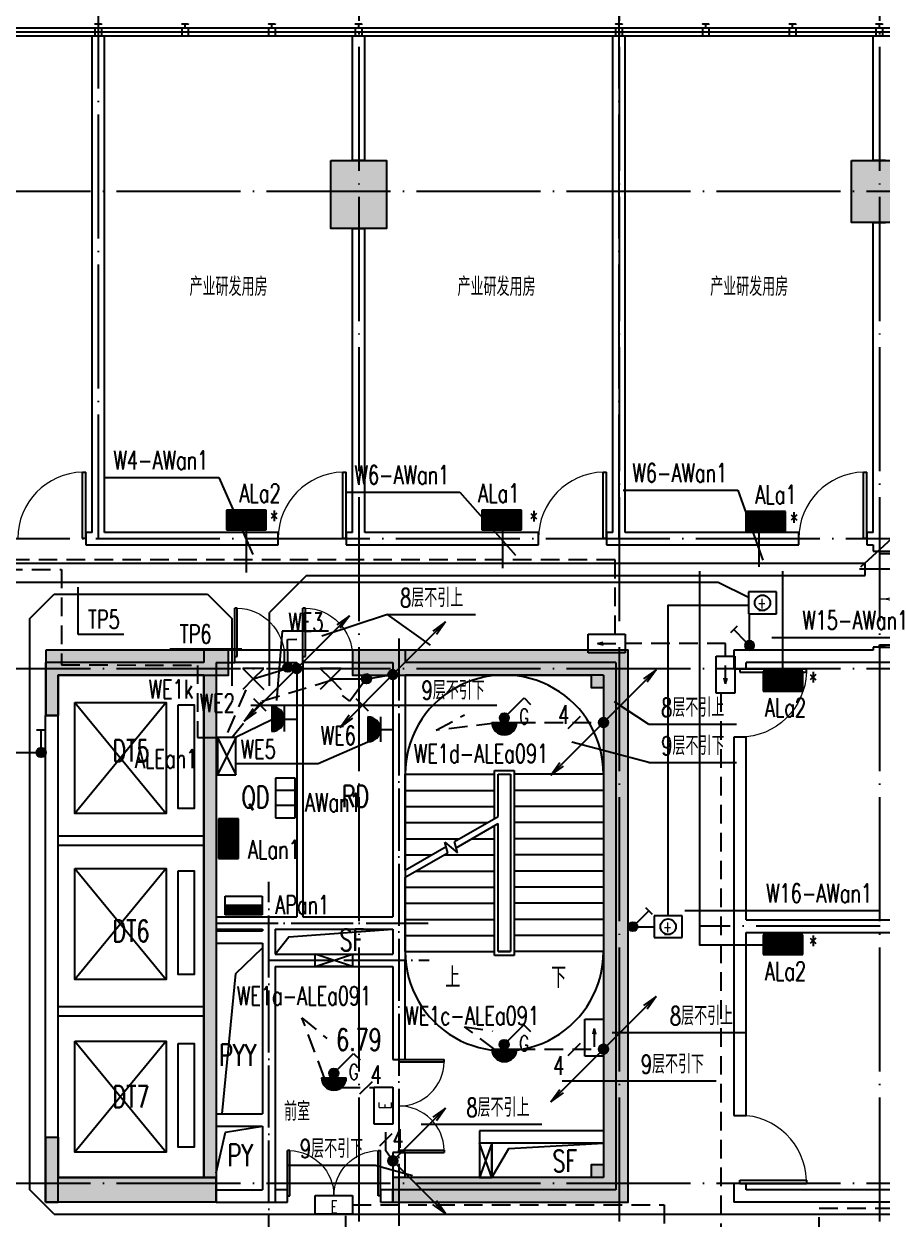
# Model space of a CAD drawing. Extents: x 1980812 to 2226895, y -554123 to 281606.
# Drawn here: x 2022965 to 2036811, y 177667 to 196940 of the extents above; entities that cross this region are included whole.
import ezdxf
from ezdxf.enums import TextEntityAlignment as Align

# ---------------------------------------------------------------- set-up
doc = ezdxf.new("R2010")
doc.units = 0
doc.header["$LTSCALE"] = 1000
doc.header["$MEASUREMENT"] = 0
doc.linetypes.add('DOTE', pattern=[2.42, 2, -0.2, 0.02, -0.2])
doc.linetypes.add('DQXX', pattern=[4.5, 3, -1.5])
for name, color, linetype in [('$TD_AUDIT_GENERATED_(158)', 8, 'Continuous'), ('$TD_AUDIT_GENERATED_(1F3)', 7, 'Continuous'), ('$TD_AUDIT_GENERATED_(1FCF)', 8, 'Continuous'), ('$TD_AUDIT_GENERATED_(210)', 8, 'Continuous'), ('$TD_AUDIT_GENERATED_(2762)', 8, 'Continuous'), ('$TD_AUDIT_GENERATED_(276D)', 8, 'Continuous'), ('$TD_AUDIT_GENERATED_(356C)', 8, 'Continuous'), ('1', 1, 'Continuous'), ('COLU', 8, 'Continuous'), ('COLU_HATCH', 8, 'Continuous'), ('CURTWALL', 8, 'Continuous'), ('DIM_SYMB', 8, 'Continuous'), ('dote', 8, 'DOTE'), ('DQ1', 1, 'Continuous'), ('DQ2', 2, 'Continuous'), ('DQ7', 7, 'Continuous'), ('DQK', 7, 'Continuous'), ('DQK1', 1, 'Continuous'), ('DQK7', 7, 'Continuous'), ('DQqj', 1, 'Continuous'), ('DQX', 2, 'DQXX'), ('PUB_TEXT', 8, 'Continuous'), ('STAIR', 8, 'Continuous'), ('WALL', 7, 'Continuous'), ('WINDOW', 8, 'Continuous')]:
    doc.layers.add(name, color=color, linetype=linetype)
doc.styles.add('_TCH_DIM', font='SIMPLEX', dxfattribs={"bigfont": 'GBCBIG'})
doc.styles.add('D8', font='txtw.shx', dxfattribs={"width": 0.7, "bigfont": 'hztxtw.shx'})
doc.styles.add('HZF', font='ROMANS2', dxfattribs={"width": 0.7, "bigfont": 'HZDF2'})

# ---------------------------------------------------------------- blocks, each defined once
blk = doc.blocks.new('$DorLib2D$00000001')
for p, q in [((0.45, 0.975), (0.5, 0.975)), ((0.45, 0), (0.45, 0.975)), ((0.5, 0), (0.5, 0.975)), ((0.5, 0), (0.45, 0))]:
    blk.add_line(p, q)
at = {"lineweight": 13}
blk.add_arc((0.475, 0), 0.975, 91.4693, 180, dxfattribs=at)
blk = doc.blocks.new('$DorLib2D$00000002')
for p, q in [((-0.5, 0), (-0.5, 0.4875)), ((-0.475, 0.4875), (-0.5, 0.4875)), ((-0.475, 0), (-0.475, 0.4875)), ((0.475, 0), (0.475, 0.4875)), ((0.475, 0.4875), (0.5, 0.4875)), ((0.5, 0), (0.5, 0.4875)), ((-0.5, 0), (-0.475, 0)), ((0.5, 0), (0.475, 0))]:
    blk.add_line(p, q)
at = {"lineweight": 13}
for centre, start, end in [((-0.4875, 0), 0, 88.53072), ((0.4875, 0), 91.46928, 180)]:
    blk.add_arc(centre, 0.4875, start, end, dxfattribs=at)
blk = doc.blocks.new('A$C40541402')
at = {"layer": 'CURTWALL'}
for p, q in [((27500, 2633), (23300, 2633)), ((27500, 2567), (23300, 2567)), ((31700, 2633), (27500, 2633)), ((31700, 2567), (27500, 2567)), ((35900, 2633), (31700, 2633)), ((35900, 2567), (31700, 2567)), ((40100, 2633), (35900, 2633)), ((40100, 2567), (35900, 2567)), ((48700, 2633), (40100, 2633)), ((48700, 2567), (40100, 2567)), ((27500, 2500), (23300, 2500)), ((31700, 2500), (27500, 2500)), ((35900, 2500), (31700, 2500)), ((40100, 2500), (35900, 2500)), ((48700, 2500), (40100, 2500))]:
    blk.add_line(p, q, dxfattribs=at)
at = {"layer": 'dote'}
blk.add_line((-6421, -5600), (41786, -5600), dxfattribs=at)
at = {"layer": 'WALL'}
for p, q in [((27400, -5500), (27400, 2500)), ((27600, -5500), (27600, 2500)), ((31600, 500), (31600, 2500)), ((31800, 500), (31800, 2500)), ((35800, -5500), (35800, 2500)), ((36000, -5500), (36000, 2500)), ((40000, 500), (40000, 2500)), ((31600, 500), (31800, 500)), ((40000, 500), (40200, 500)), ((40000, -5500), (40000, -500)), ((40000, -500), (40200, -500)), ((31600, -5500), (31600, -600)), ((31600, -600), (31800, -600)), ((31800, -5500), (31800, -600)), ((27400, -5500), (27300, -5500)), ((27300, -5500), (27300, -5700)), ((30400, -5500), (27600, -5500)), ((30400, -5700), (30400, -5500)), ((31600, -5500), (31500, -5500)), ((31500, -5500), (31500, -5700)), ((34600, -5500), (31800, -5500)), ((34600, -5700), (34600, -5500)), ((35800, -5500), (35700, -5500)), ((35700, -5500), (35700, -5700)), ((38800, -5500), (36000, -5500)), ((38800, -5700), (38800, -5500)), ((40000, -5500), (39900, -5500)), ((39900, -5500), (39900, -5700)), ((27300, -5700), (27500, -5700)), ((27500, -5700), (30400, -5700)), ((31500, -5700), (31700, -5700)), ((31700, -5700), (34600, -5700)), ((35700, -5700), (35900, -5700)), ((35900, -5700), (38800, -5700)), ((39900, -5700), (40000, -5700)), ((40000, -5700), (40000, -5800)), ((40000, -5800), (40200, -5800)), ((37750, -7400), (37750, -7700)), ((40000, -7400), (37750, -7400)), ((40200, -7350), (40000, -7350)), ((40000, -7350), (40000, -7400)), ((37750, -7700), (37950, -7700)), ((37950, -7700), (37950, -7600)), ((40100, -7600), (37950, -7600)), ((46100, -7600), (40100, -7600)), ((37950, -8800), (37750, -8800)), ((37750, -8800), (37750, -11850)), ((37950, -11750), (37950, -8800)), ((37950, -11750), (48700, -11750)), ((37750, -11850), (37750, -14900)), ((37950, -14900), (37950, -11950)), ((37950, -11950), (48500, -11950)), ((37750, -14900), (37950, -14900)), ((37950, -16000), (37750, -16000)), ((37750, -16000), (37750, -16300)), ((37950, -16100), (37950, -16000)), ((46100, -16100), (37950, -16100)), ((46100, -16300), (37750, -16300))]:
    blk.add_line(p, q, dxfattribs=at)
at = {"layer": 'WINDOW', "xscale": 1100, "yscale": 1100, "zscale": 1100}
for p in [(26750, -5600), (30950, -5600)]:
    blk.add_blockref('$DorLib2D$00000001', p, dxfattribs=at)
at = {"layer": 'WINDOW'}
for name, p, xscale, yscale, zscale, rotation in [('$DorLib2D$00000001', (35150, -5600), 1100, 1100, 1100, 3.521657476858507e-09), ('$DorLib2D$00000001', (39350, -5600), 1100, 1100, 1100, 359.9999999964784), ('$DorLib2D$00000002', (40100, -6575), -1550, -1550, -1550, 89.99999999896087), ('$DorLib2D$00000001', (37850, -8250), 1100, -1100, 1100, 90), ('$DorLib2D$00000001', (37850, -15450), -1100, -1100, -1100, 90.00000000000614)]:
    blk.add_blockref(name, p, dxfattribs=dict(at, xscale=xscale, yscale=yscale, zscale=zscale, rotation=rotation))
blk = doc.blocks.new('$TD_AUDIT_GENERATED_(9F)')
at = {"layer": 'dote'}
for p, q in [((31700, 30469), (31700, -6248)), ((35900, 30469), (35900, -5250)), ((40100, 30469), (40100, -6248)), ((27500, 17700), (27500, 30123)), ((56413, 23300), (-8454, 23300)), ((56413, 15600), (-8454, 15600)), ((54631, 11450), (37209, 11450)), ((56413, 7300), (-8454, 7300))]:
    blk.add_line(p, q, dxfattribs=at)
blk = doc.blocks.new('A$C28812CA5')
at = {"layer": '$TD_AUDIT_GENERATED_(1F3)', "style": 'D8', "width": 0.7}
for p in [(29600, -1537), (33924, -1537), (38000, -1537)]:
    blk.add_text('\\M+5B2FA\\M+5D2B5\\M+5D1D0\\M+5B7A2\\M+5D3C3\\M+5B7BF', height=300, rotation=0.0006, dxfattribs=at).set_placement(p, align=Align.MIDDLE_CENTER)
blk = doc.blocks.new('$TD_AUDIT_GENERATED_(2768)')
at = {"layer": '$TD_AUDIT_GENERATED_(276D)'}
blk.add_line((115028288, 22648046), (115028222, 22648046), dxfattribs=at)
for points in [[(115028222, 22648096), (115028225, 22648096), (115028225, 22647996), (115028222, 22647996)], [(115028288, 22648096), (115028422, 22648096), (115028422, 22647996), (115028288, 22647996)]]:
    blk.add_lwpolyline(points, close=True, dxfattribs=at)
blk = doc.blocks.new('$TD_AUDIT_GENERATED_(2868)')
at = {"layer": 'WINDOW', "rotation": 270}
for p in [(-22620546, 115030922), (-22619146, 115030922), (-22617746, 115030922), (-22616346, 115030922), (-22612146, 115030922), (-22610746, 115030922), (-22609346, 115030922), (-22607946, 115030922)]:
    blk.add_blockref('$TD_AUDIT_GENERATED_(2768)', p, dxfattribs=at)
blk = doc.blocks.new('A$C4CED5D62')
at = {"layer": '$TD_AUDIT_GENERATED_(158)'}
for p, q in [((7950, -2600), (5600, -2600)), ((7950, -2750), (5600, -2750)), ((7950, -5350), (5600, -5350)), ((7950, -5500), (5600, -5500))]:
    blk.add_line(p, q, dxfattribs=at)
at = {"layer": '$TD_AUDIT_GENERATED_(210)'}
for p, q in [((9750, -4700), (10350, -4500)), ((10350, -4700), (9750, -4500))]:
    blk.add_line(p, q, dxfattribs=at)
for points in [[(9100, -4500), (9321, -4223), (11000, -4100)], [(8250, -7075), (8470, -4814), (8900, -4400)], [(8150, -8025), (8301, -7371), (8900, -7275)], [(12600, -8100), (12874, -7634), (14400, -7550)]]:
    blk.add_lwpolyline(points, dxfattribs=at)
blk.add_lwpolyline([(9750, -4500), (10350, -4500), (10350, -4700), (9750, -4700)], close=True, dxfattribs=at)
at = {"layer": 'DIM_SYMB'}
for p, q in [((12600, -8100), (12400, -7550)), ((12600, -7550), (12400, -8100))]:
    blk.add_line(p, q, dxfattribs=at)
for points in [[(13650, -4590, 0, 0, 0), (13650, -1000, 0, 0, 0), (11950, -1000, 0, 0, 0), (11950, -2340, 80, 0, 0), (11950, -2640, 0, 0, 0)], [(11950, -4590, 0, 0, 0), (11950, -3200, 80, 0, 0), (11950, -2900, 0, 0, 0)]]:
    blk.add_lwpolyline(points, format="xyseb", dxfattribs=at)
blk.add_lwpolyline([(12600, -8100), (12600, -7550), (12400, -7550), (12400, -8100)], close=True, dxfattribs=at)
at = {"layer": 'dote', "ltscale": 0.5}
for p, q in [((11100, 588), (11100, -9019)), ((9000, -9715), (9000, -3337)), ((8150, -4000), (11589, -4000)), ((9000, -4600), (11589, -4600))]:
    blk.add_line(p, q, dxfattribs=at)
at = {"layer": 'STAIR'}
for p, q in [((12640, -2314), (12640, -1540)), ((12640, -1540), (12960, -1540)), ((12960, -1540), (12960, -4520)), ((11200, -3145), (11200, -1600)), ((11200, -1600), (12640, -1600)), ((12700, -2279), (12700, -1600)), ((12700, -2279), (12700, -1600)), ((12700, -1600), (12900, -1600)), ((12900, -1600), (12900, -4460)), ((12900, -1600), (12900, -4460)), ((14400, -1600), (12960, -1600)), ((14400, -1600), (14400, -4460)), ((11200, -1860), (12640, -1860)), ((14400, -1860), (12960, -1860)), ((11200, -2120), (12640, -2120)), ((14400, -2120), (12960, -2120)), ((11997, -2685), (12700, -2279)), ((11200, -2380), (12525, -2380)), ((12024, -2785), (12700, -2395)), ((12640, -4520), (12640, -2429)), ((12700, -4460), (12700, -2395)), ((12700, -4460), (12700, -2395)), ((14400, -2380), (12960, -2380)), ((11200, -2640), (12075, -2640)), ((11886, -2865), (11839, -2693)), ((11839, -2693), (12045, -2865)), ((12045, -2865), (11997, -2685)), ((12275, -2640), (12640, -2640)), ((14400, -2640), (12960, -2640)), ((11200, -3145), (11859, -2765)), ((11200, -3261), (11886, -2865)), ((11200, -2900), (11625, -2900)), ((11825, -2900), (12640, -2900)), ((14400, -2900), (12960, -2900)), ((11200, -4460), (11200, -3261)), ((11375, -3160), (12640, -3160)), ((14400, -3160), (12960, -3160)), ((11200, -3420), (12640, -3420)), ((14400, -3420), (12960, -3420)), ((11200, -3680), (12640, -3680)), ((14400, -3680), (12960, -3680)), ((11200, -3940), (12640, -3940)), ((14400, -3940), (12960, -3940)), ((11200, -4200), (12640, -4200)), ((14400, -4200), (12960, -4200)), ((11200, -4460), (12640, -4460)), ((12960, -4520), (12640, -4520)), ((12900, -4460), (12700, -4460)), ((12700, -4460), (12900, -4460)), ((14400, -4460), (12960, -4460))]:
    blk.add_line(p, q, dxfattribs=at)
for centre, start, end in [((12800, -1600), 359.9999, 180), ((12800, -4460), 180, 0.0001)]:
    blk.add_arc(centre, 1600, start, end, dxfattribs=at)
at = {"layer": 'WALL'}
for p, q in [((8450, 400), (7950, 400)), ((7950, 400), (7950, 200)), ((8450, 200), (8450, 400)), ((9500, 400), (9250, 400)), ((9250, 400), (9250, 200)), ((9550, 400), (9500, 400)), ((9550, 200), (9550, 400)), ((11200, 400), (10350, 400)), ((10350, 400), (10350, 200)), ((11200, 400), (11200, 200)), ((5400, 200), (5400, -650)), ((7950, 200), (5400, 200)), ((8150, 200), (8450, 200)), ((8150, 200), (8150, 100)), ((9250, 200), (9450, 200)), ((9450, 200), (9450, -3900)), ((9550, 200), (9550, -3900)), ((10350, 200), (11000, 200)), ((11000, 200), (11000, 100)), ((14600, 200), (11200, 200)), ((14600, 200), (14600, -7450)), ((8150, 100), (8150, -3900)), ((11000, 100), (11000, -3900)), ((5600, 0), (5600, -650)), ((7950, 0), (5600, 0)), ((7950, 0), (7950, -4000)), ((14400, 0), (11200, 0)), ((11200, 0), (11200, -4000)), ((14400, 0), (14400, -7350)), ((5600, -650), (5400, -650)), ((7950, -4000), (7950, -4225)), ((8150, -3900), (9000, -3900)), ((9000, -3900), (9450, -3900)), ((9550, -3900), (11000, -3900)), ((11200, -4000), (11200, -4600)), ((7950, -4225), (7950, -7175)), ((8150, -4100), (8900, -4100)), ((8150, -4100), (8150, -4125)), ((8150, -4125), (8900, -4125)), ((8900, -4100), (8900, -4125)), ((9100, -4100), (9100, -4225)), ((9100, -4100), (9500, -4100)), ((9100, -4225), (9100, -4500)), ((9500, -4100), (11000, -4100)), ((11000, -4100), (11000, -4500)), ((8150, -4325), (8900, -4325)), ((8150, -4325), (8150, -7075)), ((8900, -4325), (8900, -4600)), ((8900, -4600), (8900, -7075)), ((9100, -4500), (11000, -4500)), ((11200, -6200), (11200, -4600)), ((9100, -4700), (11000, -4700)), ((9100, -4700), (9100, -7175)), ((11000, -4700), (11000, -6200)), ((11000, -6200), (11200, -6200)), ((8150, -7075), (8900, -7075)), ((7950, -7175), (7950, -8100)), ((8150, -7275), (8900, -7275)), ((8150, -7275), (8150, -8100)), ((8900, -7275), (8900, -8300)), ((9100, -7175), (9100, -8500)), ((5400, -8500), (5400, -7450)), ((5400, -7450), (5600, -7450)), ((5600, -8500), (5600, -7450)), ((14400, -7350), (12400, -7350)), ((12400, -7350), (12400, -8100)), ((14600, -7450), (14600, -8300)), ((11200, -7700), (11000, -7700)), ((11000, -7700), (11000, -8300)), ((11200, -8100), (11200, -7700)), ((14400, -7550), (12600, -7550)), ((12600, -7550), (12600, -8100)), ((14400, -7550), (14400, -8100)), ((8150, -8100), (5600, -8100)), ((8150, -8100), (7950, -8100)), ((8150, -8500), (8150, -8100)), ((12400, -8100), (11200, -8100)), ((14400, -8100), (12600, -8100)), ((8150, -8300), (8900, -8300)), ((8150, -8300), (8150, -8500)), ((12500, -8300), (11000, -8300)), ((14600, -8300), (12500, -8300)), ((5400, -8500), (5600, -8500)), ((8150, -8500), (5600, -8500)), ((8150, -8500), (9100, -8500))]:
    blk.add_line(p, q, dxfattribs=at)
at = {"layer": 'WINDOW'}
for p, q in [((9250, 400), (8450, 400)), ((10350, 400), (9550, 400)), ((9250, 200), (8450, 200)), ((10350, 200), (9550, 200))]:
    blk.add_line(p, q, dxfattribs=at)
at = {"layer": 'WINDOW', "color": 1}
for p, q in [((7344, -444), (5869, -2233)), ((5869, -444), (7344, -2233)), ((7344, -3119), (5869, -4907)), ((5869, -3119), (7344, -4907)), ((7344, -5905), (5869, -7693)), ((5869, -5905), (7344, -7693))]:
    blk.add_line(p, q, dxfattribs=at)
for points in [[(5869, -444), (7344, -444), (7344, -2233), (5869, -2233)], [(7540, -481), (7798, -481), (7798, -2153), (7540, -2153)], [(5869, -3119), (7344, -3119), (7344, -4907), (5869, -4907)], [(7540, -3156), (7798, -3156), (7798, -4828), (7540, -4828)], [(5869, -5905), (7344, -5905), (7344, -7693), (5869, -7693)], [(7540, -5942), (7798, -5942), (7798, -7614), (7540, -7614)]]:
    blk.add_lwpolyline(points, close=True, dxfattribs=at)
at = {"layer": 'WINDOW'}
for name, p, xscale, yscale, zscale, rotation in [('$DorLib2D$00000001', (8850, 300), 800, -800, 800, 179.9999996759329), ('$DorLib2D$00000001', (9950, 300), 800, -800, 800, 179.9999996759308), ('$DorLib2D$00000002', (11100, -6950), 1500, 1500, 1500, 270.0000000371895)]:
    blk.add_blockref(name, p, dxfattribs=dict(at, xscale=xscale, yscale=yscale, zscale=zscale, rotation=rotation))
at = {"layer": '$TD_AUDIT_GENERATED_(1F3)', "width": 0.7}
for s, height, style, p in [('DT5', 350, 'HZF', (6777, -1220)), ('QD', 350, 'HZF', (8785, -1968)), ('RD', 350, 'HZF', (10397, -1954)), ('DT6', 350, 'HZF', (6777, -4128)), ('SF', 350, 'HZF', (10341, -4271)), ('6.79', 350, 'HZF', (10454, -5879)), ('DT7', 350, 'HZF', (6777, -6799)), ('\\M+5C7B0\\M+5CAD2', 300, 'D8', (9456, -7036))]:
    blk.add_text(s, height=height, dxfattribs=dict(at, style=style)).set_placement(p, align=Align.MIDDLE_CENTER)
at = {"layer": '$TD_AUDIT_GENERATED_(356C)', "style": 'HZF', "width": 0.7}
for s, p in [('PYY', (8501, -6127)), ('PY', (8542, -7742)), ('SF', (13776, -7835))]:
    blk.add_text(s, height=350, dxfattribs=at).set_placement(p, align=Align.MIDDLE_CENTER)
at = {"layer": 'PUB_TEXT', "style": '_TCH_DIM'}
for s, p in [('\\M+5C9CF', (11846, -5045)), ('\\M+5CFC2', (13555, -5045))]:
    blk.add_text(s, height=337.6, dxfattribs=at).set_placement(p)
blk = doc.blocks.new('$TD_AUDIT_GENERATED_(3B36)')
at = {"layer": 'COLU_HATCH'}
h = blk.add_hatch(color=256, dxfattribs=at)
h.dxf.hatch_style = 1
h.paths.add_polyline_path([(53902, -1140648), (53902, -1139748), (54902, -1139748), (54902, -1140648)])
h = blk.add_hatch(color=256, dxfattribs=at)
h.dxf.hatch_style = 1
h.paths.add_polyline_path([(61802, -1148698), (62202, -1148698), (62202, -1144848), (62402, -1144848), (62402, -1144648), (70102, -1144648), (70102, -1144848), (70302, -1144848), (70302, -1148048), (70702, -1148048), (70702, -1144248), (61802, -1144248)])
h = blk.add_hatch(color=256, dxfattribs=at)
h.dxf.hatch_style = 1
h.paths.add_polyline_path([(53902, -1149048), (53902, -1148148), (55002, -1148148), (55002, -1149048)])
h = blk.add_hatch(color=256, dxfattribs=at)
h.dxf.hatch_style = 1
h.paths.add_polyline_path([(61802, -1153648), (62852, -1153648), (62852, -1153448), (62202, -1153448), (62202, -1150698), (61802, -1150698)])
h = blk.add_hatch(color=256, dxfattribs=at)
h.dxf.hatch_style = 1
h.paths.add_polyline_path([(62202, -1150898), (70302, -1150898), (70302, -1151098), (62202, -1151098)])
h = blk.add_hatch(color=256, dxfattribs=at)
h.dxf.hatch_style = 1
h.paths.add_polyline_path([(70702, -1153648), (69652, -1153648), (69652, -1153448), (70302, -1153448), (70302, -1150898), (70702, -1150898)])
at = {"layer": 'COLU'}
for points in [[(53902, -1140648), (53902, -1139748), (54902, -1139748), (54902, -1140648)], [(61802, -1148698), (62202, -1148698), (62202, -1144848), (62402, -1144848), (62402, -1144648), (70102, -1144648), (70102, -1144848), (70302, -1144848), (70302, -1148048), (70702, -1148048), (70702, -1144248), (61802, -1144248)], [(53902, -1149048), (53902, -1148148), (55002, -1148148), (55002, -1149048)], [(61802, -1153648), (62852, -1153648), (62852, -1153448), (62202, -1153448), (62202, -1150698), (61802, -1150698)], [(62202, -1150898), (70302, -1150898), (70302, -1151098), (62202, -1151098)], [(70702, -1153648), (69652, -1153648), (69652, -1153448), (70302, -1153448), (70302, -1150898), (70702, -1150898)]]:
    blk.add_lwpolyline(points, close=True, dxfattribs=at)
blk = doc.blocks.new('dd')
at = {"layer": 'DQK1', "color": 1}
for p, q in [((-200, 100), (200, 100)), ((-200, 92), (200, 92)), ((-196, 62), (196, 62)), ((-188, 32), (188, 32)), ((-174, 2), (174, 2)), ((-154, -28), (154, -28)), ((-122, -58), (122, -58)), ((-68, -88), (68, -88))]:
    blk.add_line(p, q, dxfattribs=at)
blk.add_arc((0, 100), 200, 180, 0, dxfattribs=at)
blk = doc.blocks.new('*X249')
at = {"color": 0}
for p, q in [((5320, 4140), (5510, 4140)), ((5335, 4170), (5495, 4170)), ((5371, 4200), (5459, 4200)), ((5315, 4110), (5515, 4110)), ((5320, 4080), (5510, 4080)), ((5335, 4050), (5495, 4050)), ((5372, 4020), (5459, 4020))]:
    blk.add_line(p, q, dxfattribs=at)
blk = doc.blocks.new('kg')
at = {"layer": 'DQK1'}
for p, q in [((53, 53), (318, 318)), ((318, 318), (424, 212))]:
    blk.add_line(p, q, dxfattribs=at)
blk.add_circle((0, 0), 75, dxfattribs=at)
at = {"layer": 'DQK1', "xscale": 0.75, "yscale": 0.75, "zscale": 0.75}
blk.add_blockref('*X249', (-4061, -3083), dxfattribs=at)
at = {"layer": 'DQK7', "style": 'D8', "width": 0.7}
blk.add_text('G', height=250, dxfattribs=at).set_placement((241, -107))
blk = doc.blocks.new('*X251')
at = {"color": 0}
for p, q in [((126, 2940), (274, 2940)), ((128, 2970), (272, 2970)), ((137, 2910), (263, 2910)), ((144, 3000), (256, 3000)), ((173, 2880), (227, 2880))]:
    blk.add_line(p, q, dxfattribs=at)
blk = doc.blocks.new('j')
at = {"layer": '1', "color": 7}
blk.add_line((850, 850), (850, 850), dxfattribs=at)
blk.add_line((850, 850), (850, 850), dxfattribs=at)
blk.add_line((850, 850), (850, 850), dxfattribs=at)
blk.add_line((850, 850), (850, 850), dxfattribs=at)
blk.add_line((850, 850), (850, 850), dxfattribs=at)
blk.add_line((850, 850), (850, 850), dxfattribs=at)
blk.add_line((850, 850), (850, 850), dxfattribs=at)
blk.add_line((850, 850), (850, 850), dxfattribs=at)
blk.add_line((850, 850), (850, 850), dxfattribs=at)
blk.add_line((850, 850), (850, 850), dxfattribs=at)
blk.add_line((850, 850), (850, 850), dxfattribs=at)
blk.add_line((850, 850), (850, 850), dxfattribs=at)
blk.add_line((850, 850), (850, 850), dxfattribs=at)
blk.add_line((850, 850), (850, 850), dxfattribs=at)
blk.add_line((850, 850), (850, 850), dxfattribs=at)
blk.add_line((850, 850), (850, 850), dxfattribs=at)
blk.add_line((850, 850), (850, 850), dxfattribs=at)
blk.add_line((850, 850), (850, 850), dxfattribs=at)
at = {"layer": 'DQK1'}
blk.add_circle((0, 0), 75, dxfattribs=at)
at = {"layer": 'DQK7'}
for p, q in [((0, 0), (850, 850)), ((850, 850), (647, 703)), ((850, 850), (703, 647))]:
    blk.add_line(p, q, dxfattribs=at)
at = {"layer": 'DQK1'}
blk.add_blockref('*X251', (-200, -2950), dxfattribs=at)
blk = doc.blocks.new('P')
at = {"layer": 'DQK7'}
blk.add_line((-100, -100), (100, 100), dxfattribs=at)
blk = doc.blocks.new('4')
at = {"layer": 'DQK7', "linetype": 'ByBlock', "style": 'D8', "width": 0.7}
blk.add_text('4', height=300, dxfattribs=at).set_placement((-100, -193))
blk = doc.blocks.new('dyz')
at = {"layer": 'DQK1'}
for p, q in [((-300, 0), (300, 0)), ((-300, -300), (-300, 0)), ((300, 0), (300, -300)), ((300, -300), (-300, -300))]:
    blk.add_line(p, q, dxfattribs=at)
at = {"layer": 'DQK7'}
for q in [(-58, -127), (-58, -127), (150, -150), (-58, -173), (-58, -173)]:
    blk.add_line((-150, -150), q, dxfattribs=at)
blk = doc.blocks.new('dyk')
at = {"layer": 'DQK1'}
for p, q in [((-300, 150), (300, 150)), ((-300, -150), (-300, 150)), ((300, 150), (300, -150)), ((300, -150), (-300, -150))]:
    blk.add_line(p, q, dxfattribs=at)
at = {"layer": 'DQK7', "style": 'D8', "width": 0.7}
blk.add_text('E', height=200, dxfattribs=at).set_placement((5, -31), align=Align.MIDDLE_CENTER)
blk = doc.blocks.new('DQZ')
at = {"layer": 'DQK1'}
for q in [(-170, 170), (-170, -170), (170, 170), (170, -170)]:
    blk.add_line((0, 0), q, dxfattribs=at)
at = {"layer": 'DQK1', "ltscale": 0.08}
blk.add_line((-170, -170), (170, -170), dxfattribs=at)
blk = doc.blocks.new('*X257')
at = {"color": 0}
for p, q in [((5320, 4140), (5510, 4140)), ((5335, 4170), (5495, 4170)), ((5371, 4200), (5459, 4200)), ((5315, 4110), (5515, 4110)), ((5320, 4080), (5510, 4080)), ((5335, 4050), (5495, 4050)), ((5372, 4020), (5459, 4020))]:
    blk.add_line(p, q, dxfattribs=at)
blk = doc.blocks.new('k1')
at = {"layer": 'DQK1'}
for p, q in [((53, 53), (318, 318)), ((318, 318), (424, 212))]:
    blk.add_line(p, q, dxfattribs=at)
blk.add_circle((0, 0), 75, dxfattribs=at)
at = {"layer": 'DQK1', "xscale": 0.75, "yscale": 0.75, "zscale": 0.75}
blk.add_blockref('*X257', (-4061, -3083), dxfattribs=at)
blk = doc.blocks.new('*X245')
at = {"color": 0}
for p, q in [((8700, 8370), (9500, 8370)), ((8700, 8340), (9500, 8340)), ((8700, 8310), (9500, 8310)), ((8700, 8280), (9500, 8280)), ((8700, 8250), (9500, 8250)), ((8700, 8220), (9500, 8220)), ((8700, 8190), (9500, 8190)), ((8700, 8160), (9500, 8160)), ((8700, 8130), (9500, 8130)), ((8700, 8100), (9500, 8100)), ((8700, 8070), (9500, 8070)), ((8700, 8040), (9500, 8040)), ((8700, 8010), (9500, 8010))]:
    blk.add_line(p, q, dxfattribs=at)
blk = doc.blocks.new('XM')
at = {"layer": '1'}
for p, q in [((320, 168), (-320, 168)), ((-320, 168), (-320, -152)), ((320, -152), (320, 168)), ((-320, -152), (320, -152))]:
    blk.add_line(p, q, dxfattribs=at)
at = {"layer": '1', "xscale": 0.8, "yscale": 0.8, "zscale": 0.8}
blk.add_blockref('*X245', (-7280, -6552), dxfattribs=at)
blk = doc.blocks.new('xl')
at = {"layer": 'DQK1'}
h = blk.add_hatch(dxfattribs=at)
h.set_pattern_fill('LINE', color=1, scale=8, style=0)
h.set_pattern_definition([(0, (-712.643, -443.37), (0, 25.4), [])])
h.paths.add_polyline_path([(300, -150), (300, 0), (-300, 0), (-300, -150)])
at = {"layer": 'DQK1', "color": 1}
for p, q in [((-300, 150), (300, 150)), ((-300, -150), (-300, 150)), ((300, 0), (-300, 0)), ((300, 150), (300, -150)), ((300, -150), (-300, -150))]:
    blk.add_line(p, q, dxfattribs=at)
blk = doc.blocks.new('xmj')
at = {"layer": 'DQK1', "color": 1}
for p, q in [((-300, 150), (300, -150)), ((-300, -150), (300, 150)), ((300, 150), (-300, 150)), ((-300, 150), (-300, -150)), ((300, -150), (300, 150)), ((-300, -150), (300, -150))]:
    blk.add_line(p, q, dxfattribs=at)
blk = doc.blocks.new('XDB')
at = {"layer": 'DQK1'}
for p, q in [((-320, 160), (-320, -160)), ((320, 160), (-320, 160)), ((-120, 160), (-120, -160)), ((120, -160), (120, 160)), ((320, -160), (320, 160)), ((-320, -160), (320, -160))]:
    blk.add_line(p, q, dxfattribs=at)
blk = doc.blocks.new('FP')
at = {"layer": 'DQK1'}
for p, q in [((-225, 175), (-225, -175)), ((225, 175), (-225, 175)), ((225, -175), (225, 175)), ((-225, -175), (225, -175))]:
    blk.add_line(p, q, dxfattribs=at)
blk.add_circle((0, 0), 125, dxfattribs=at)
at = {"layer": 'DQK7', "style": 'D8', "width": 0.7}
for s, p in [('+', (-83, -89)), ('-', (-80, -202))]:
    blk.add_text(s, height=180, dxfattribs=at).set_placement(p)
blk = doc.blocks.new('*X263')
at = {"color": 0, "linetype": 'Continuous'}
for p, q in [((28109, 10830), (28307, 10830)), ((28109, 10800), (28307, 10800)), ((28118, 10860), (28297, 10860)), ((28141, 10890), (28274, 10890)), ((28119, 10770), (28297, 10770)), ((28142, 10740), (28273, 10740))]:
    blk.add_line(p, q, dxfattribs=at)
blk = doc.blocks.new('KTA')
at = {"layer": 'DQK1'}
for p, q in [((53, 53), (256, 256)), ((203, 309), (309, 203))]:
    blk.add_line(p, q, dxfattribs=at)
blk.add_circle((0, 0), 75, dxfattribs=at)
at = {"layer": 'DQK1', "xscale": 0.75, "yscale": 0.75, "zscale": 0.75, "rotation": 180}
blk.add_blockref('*X263', (21156, 8112), dxfattribs=at)
blk = doc.blocks.new('z1d')
at = {"layer": 'DQK1'}
for p, q in [((0, -200), (0, 0)), ((-200, -200), (200, -200)), ((-196, -360), (196, -360)), ((-187, -330), (187, -330)), ((-173, -300), (173, -300)), ((-152, -270), (152, -270)), ((-120, -240), (120, -240)), ((-62, -210), (62, -210)), ((-200, -390), (200, -390)), ((-200, -400), (200, -400))]:
    blk.add_line(p, q, dxfattribs=at)
blk.add_arc((0, -400), 200, 0, 180, dxfattribs=at)

msp = doc.modelspace()

# ---------------------------------------------------------------- linework, layer by layer
at = {"layer": 'dote'}
msp.add_line((2032566.5, 188640.5), (2032566.5, 203271.4), dxfattribs=at)
at = {"layer": 'DQ2'}
for p, q in [((2026553.5, 188781.7), (2026553.5, 188092.9)), ((2030688.6, 188780), (2030688.6, 188162.7)), ((2034820.2, 188758.3), (2034820.2, 188186.9)), ((2035210, 186503.1), (2035210, 188116.8)), ((2034674, 186992.2), (2034674, 187430.1)), ((2026666.5, 186377.1), (2027156.7, 186529)), ((2027297.2, 186556.8), (2027366.5, 186546.8)), ((2027915.8, 186377.1), (2028416.2, 186380.5)), ((2028565.4, 186392.2), (2028916.5, 186446.8)), ((2026366.5, 185431), (2026976.5, 185731.5)), ((2021324.3, 185193), (2023167.9, 185193)), ((2032866.2, 182382.9), (2033134.4, 182382.9))]:
    msp.add_line(p, q, dxfattribs=at)
for points in [[(2037024.9, 189033.5), (2037024.9, 188698), (2036464, 188178.5)], [(2034890, 182085.1), (2033867.8, 182085.1), (2033867.8, 188117.7)], [(2034656, 187689.4), (2034164.6, 187933.7), (2020992.1, 187933.7), (2020992.1, 185368)], [(2033357.9, 182557.9), (2033357.9, 187567.7), (2034656, 187567.7)], [(2026366.5, 185014.1), (2027711.7, 185014.1), (2028516.5, 185364.5)]]:
    msp.add_lwpolyline(points, dxfattribs=at)
at = {"layer": 'DQ7'}
for p, q in [((2024260.6, 189625.5), (2026111.3, 189625.5)), ((2026111.3, 189625.5), (2026657, 188385.1)), ((2028148.8, 189389.4), (2029999.5, 189389.4)), ((2029999.5, 189389.4), (2030894.5, 188375.6)), ((2032632.6, 189421), (2034483.3, 189421)), ((2034483.3, 189421), (2034887.7, 188291.8)), ((2038372.2, 188146.8), (2036446, 188146.8)), ((2023840.7, 187093), (2023840.7, 187859.3)), ((2028831.4, 187417.8), (2027770.6, 187066.9)), ((2028831.4, 187417.8), (2030249.2, 187417.8)), ((2029527, 186922.3), (2028831.4, 187417.8)), ((2027134.4, 187145.4), (2027039.4, 186030)), ((2027880.9, 187145.4), (2027134.4, 187145.4)), ((2024575.9, 187093), (2023840.7, 187093)), ((2035033.4, 187044.2), (2037309.6, 187044.2)), ((2026483.2, 186855.7), (2025321.2, 186855.7)), ((2033044.2, 185649.3), (2032492.8, 186006.7)), ((2026628.9, 185956), (2030596.8, 185956)), ((2033044.2, 185649.3), (2034462, 185649.3)), ((2033046.1, 185032.8), (2031806.6, 185355.7)), ((2033046.1, 185032.8), (2034463.9, 185032.8)), ((2033629.4, 182641.1), (2036766.5, 182641.1)), ((2032456.1, 180676.9), (2034603.3, 180676.9)), ((2031647, 179898.1), (2034134.3, 179898.1)), ((2029373, 179199.3), (2031319.2, 179199.3)), ((2027216.5, 178536.1), (2028634.3, 178536.1)), ((2028634.3, 178536.1), (2029234.9, 178372.4))]:
    msp.add_line(p, q, dxfattribs=at)
at = {"layer": 'DQqj', "ltscale": 0.15}
for p, q in [((2020719.3, 188246.8), (2026677.3, 188246.8)), ((2026677.3, 188246.8), (2036535, 188246.8)), ((2036535, 188046.8), (2036535, 188246.8)), ((2027526.9, 188046.8), (2026926.9, 187446.8)), ((2027526.9, 188046.8), (2036535, 188046.8)), ((2023055.5, 187346.8), (2023455.5, 187746.8)), ((2023455.5, 187746.8), (2025926.9, 187746.8)), ((2025926.9, 187746.8), (2026326.9, 187346.8)), ((2023055.5, 187346.8), (2023055.5, 178146.8)), ((2026326.9, 186269.2), (2026326.9, 187346.8)), ((2026926.9, 186269.2), (2026926.9, 187446.8)), ((2023455.5, 177746.8), (2023055.5, 178146.8)), ((2023455.5, 177746.8), (2040440, 177746.8))]:
    msp.add_line(p, q, dxfattribs=at)
at = {"layer": 'DQX', "ltscale": 0.1}
for p, q in [((2030916.5, 185676.8), (2032316.5, 185676.8)), ((2030914.9, 180406.8), (2032316.5, 180406.8)), ((2028089, 179788.7), (2028616.5, 179788.7)), ((2028159.5, 177422), (2028159.5, 177746.8))]:
    msp.add_line(p, q, dxfattribs=at)
for points in [[(2032503.8, 187099.7), (2032503.8, 188296.8), (2021245.2, 188296.8)], [(2021295.2, 188140.5), (2023570, 188140.5), (2023570, 186607.1), (2025768.5, 186597), (2025768.5, 185431), (2026086.8, 185431)], [(2034285.9, 186746.8), (2034285.9, 186949.7), (2032667.2, 186949.7)], [(2026320, 185431), (2026803.6, 186019.1), (2027965.8, 186370.8)], [(2026546.8, 186201.1), (2026216.5, 185431)], [(2034209.7, 186146.8), (2034209.7, 176646.8), (2033666.5, 176646.8)], [(2030566.7, 185662.4), (2029613.9, 185551), (2030075.9, 185800.4)], [(2027816.5, 179940.5), (2027451.2, 180915.3), (2027852.1, 180578.4)], [(2030564.9, 180400.5), (2030074.8, 180770.3), (2030527.8, 180699.3)], [(2028916.5, 178607.1), (2028806.3, 178769.5), (2028806.3, 179196.8)], [(2028266.5, 177896.8), (2033292.2, 177896.8), (2033292.2, 176646.8)], [(2033666.5, 176496.8), (2035797.7, 176496.8), (2035797.7, 177844.6), (2038674.5, 177844.6)]]:
    msp.add_lwpolyline(points, dxfattribs=at)
at = {"layer": 'WALL'}
for p, q in [((2023316.5, 178990.5), (2023316.5, 185790.5)), ((2023316.5, 185790.5), (2023516.5, 185790.5)), ((2023516.5, 178990.5), (2023516.5, 185790.5)), ((2023316.5, 178990.5), (2023516.5, 178990.5)), ((2027216.5, 178140.5), (2027016.5, 178140.5)), ((2027016.5, 178140.5), (2027016.5, 177940.5)), ((2027216.5, 177940.5), (2027216.5, 178140.5)), ((2028916.5, 178140.5), (2028716.5, 178140.5)), ((2028716.5, 178140.5), (2028716.5, 177940.5)), ((2028916.5, 177940.5), (2028916.5, 178140.5)), ((2027016.5, 177940.5), (2027216.5, 177940.5)), ((2028716.5, 177940.5), (2028916.5, 177940.5))]:
    msp.add_line(p, q, dxfattribs=at)

# ---------------------------------------------------------------- block references
at = {"layer": '$TD_AUDIT_GENERATED_(1FCF)'}
msp.add_blockref('A$C28812CA5', (1996666.5, 194240.5), dxfattribs=at)
at = {"layer": '$TD_AUDIT_GENERATED_(2762)'}
msp.add_blockref('$TD_AUDIT_GENERATED_(2868)', (1996666.5, 194240.5), dxfattribs=at)
at = {"layer": 'COLU', "rotation": 270}
msp.add_blockref('$TD_AUDIT_GENERATED_(3B36)', (3176964.6, 248642.3), dxfattribs=at)
at = {"layer": 'DQ1', "ltscale": 0.05}
for name, p in [('j', (2027366.5, 186546.8)), ('j', (2028916.5, 186446.8)), ('dyz', (2032367.2, 187099.7)), ('j', (2032316.5, 185676.8)), ('j', (2032316.5, 180406.8)), ('j', (2028916.5, 178607.1)), ('dyk', (2027966.5, 177896.8))]:
    msp.add_blockref(name, p, dxfattribs=at)
at = {"layer": 'DQ1', "xscale": -1}
msp.add_blockref('KTA', (2034673.3, 186917.2), dxfattribs=at)
at = {"layer": 'DQ1', "ltscale": 0.05}
for name, p, rotation in [('k1', (2027222.7, 186564.7), 45.83568005151575), ('j', (2027366.5, 186546.8), 180), ('dyz', (2034135.9, 186446.8), 90.00000000000001), ('k1', (2028491.2, 186381), 188.5376317288551), ('j', (2028916.5, 186446.8), 180), ('j', (2032316.5, 185676.8), 180), ('dyz', (2032316.5, 180593.4), 270), ('j', (2032316.5, 180406.8), 180), ('dyk', (2028766.5, 179496.8), 90)]:
    msp.add_blockref(name, p, dxfattribs=dict(at, rotation=rotation))
at = {"layer": 'DQ1', "ltscale": 0.08}
for name, p, rotation in [('DQZ', (2026666.5, 186377.1), 180), ('DQZ', (2027915.8, 186377.1), 180), ('z1d', (2027366.5, 185731.5), 270), ('z1d', (2028916.5, 185564.5), 270)]:
    msp.add_blockref(name, p, dxfattribs=dict(at, rotation=rotation))
for p in [(2030716.5, 185752.4), (2030714.9, 180482.4), (2027966.5, 180022.4)]:
    msp.add_blockref('kg', p, dxfattribs=at)
at = {"layer": 'DQ1', "rotation": 45}
msp.add_blockref('KTA', (2023242.9, 185193), dxfattribs=at)
at = {"layer": 'DQ1', "ltscale": 0.15}
for p in [(2030716.5, 185576.8), (2030714.9, 180306.8), (2027966.5, 179846.8)]:
    msp.add_blockref('dd', p, dxfattribs=at)
at = {"layer": 'DQ1'}
msp.add_blockref('KTA', (2032791.2, 182382.9), dxfattribs=at)
at = {"layer": 'DQ1', "ltscale": 0.05, "xscale": -1, "rotation": 180.0000648063081}
msp.add_blockref('j', (2028916.5, 178607.1), dxfattribs=at)
at = {"layer": 'DQ2'}
for name, p in [('XM', (2026553.5, 188933.7)), ('XM', (2030673.3, 188932)), ('XM', (2034933, 188910.3)), ('FP', (2034881, 187605.1)), ('XM', (2035210, 186335.1)), ('xl', (2026511.8, 182722.7)), ('FP', (2033359.4, 182382.9)), ('XM', (2035210, 182085.1))]:
    msp.add_blockref(name, p, dxfattribs=at)
at = {"layer": 'DQ2', "rotation": 270}
for name, p in [('XDB', (2027182.9, 184460.2)), ('XM', (2026257.3, 183803.3))]:
    msp.add_blockref(name, p, dxfattribs=at)
at = {"layer": 'DQ7', "ltscale": 0.05, "rotation": 90}
for p in [(2026775.8, 185956), (2028425.8, 185956)]:
    msp.add_blockref('P', p, dxfattribs=at)
at = {"layer": 'DQ7', "ltscale": 0.05}
for name, p in [('4', (2031685.3, 185845.8)), ('P', (2031846.4, 185676.8)), ('P', (2031846.4, 180406.8)), ('4', (2031603.2, 180186.1)), ('4', (2028657.2, 180039.2)), ('P', (2028487.1, 179788.7)), ('P', (2028806.3, 178950.1)), ('4', (2029013.5, 179009.7))]:
    msp.add_blockref(name, p, dxfattribs=at)
at = {"layer": 'DQK', "rotation": 270}
msp.add_blockref('xmj', (2026236.8, 185131), dxfattribs=at)
at = {"layer": 'WALL'}
for name, p in [('$TD_AUDIT_GENERATED_(9F)', (1996666.5, 170940.5)), ('A$C40541402', (1996666.5, 194240.5)), ('A$C4CED5D62', (2017916.5, 186440.5))]:
    msp.add_blockref(name, p, dxfattribs=at)
at = {"layer": 'WINDOW', "xscale": 1500, "yscale": -1500, "zscale": 1500, "rotation": 180.0000000057714}
msp.add_blockref('$DorLib2D$00000002', (2027966.5, 178040.5), dxfattribs=at)

# ---------------------------------------------------------------- texts
at = {"layer": 'DQ7', "style": 'D8', "width": 0.7}
for s, p in [('W4-AWan1', (2025175.7, 189906)), ('W6-AWan1', (2033547.7, 189701.5)), ('W6-AWan1', (2029063.9, 189669.9)), ('ALa2', (2026773.8, 189374.1)), ('ALa1', (2030626, 189372.5)), ('ALa1', (2035096.5, 189350.8)), ('*', (2027002.1, 188942.2)), ('*', (2031189.6, 188940.5)), ('*', (2035387.6, 188918.8)), ('8\\M+5B2E3\\M+5B2BB\\M+5D2FD\\M+5C9CF', (2029543.5, 187698.2)), ('TP5', (2024255.2, 187339.2)), ('W15-AWan1', (2036377.7, 187324.6)), ('TP6', (2025735.7, 187101.9)), ('9\\M+5B2E3\\M+5B2BB\\M+5D2FD\\M+5CFC2', (2029891.1, 186207.7)), ('*', (2035696.1, 186341.1)), ('WE1k', (2025338, 186211.6)), ('8\\M+5B2E3\\M+5B2BB\\M+5D2FD\\M+5C9CF', (2033756.4, 185929.7)), ('ALa2', (2035251.1, 185915.6)), ('9\\M+5B2E3\\M+5B2BB\\M+5D2FD\\M+5CFC2', (2033758.2, 185313.3)), ('W16-AWan1', (2035794.4, 182921.6)), ('*', (2035696.1, 182091.1)), ('ALa2', (2035251.1, 181665.6)), ('8\\M+5B2E3\\M+5B2BB\\M+5D2FD\\M+5C9CF', (2033897.6, 180957.3)), ('9\\M+5B2E3\\M+5B2BB\\M+5D2FD\\M+5CFC2', (2033428.7, 180178.5)), ('8\\M+5B2E3\\M+5B2BB\\M+5D2FD\\M+5C9CF', (2030613.6, 179479.8)), ('9\\M+5B2E3\\M+5B2BB\\M+5D2FD\\M+5CFC2', (2027928.7, 178816.6))]:
    msp.add_text(s, height=300, dxfattribs=at).set_placement(p, align=Align.MIDDLE)
for s, p in [('WE3', (2027232.4, 187145.4)), ('WE2', (2025801.8, 185839.7)), ('WE6', (2027754.3, 185316.9)), ('ALEan1', (2024755.5, 184941.5)), ('WE5', (2026463.1, 185094.8)), ('WE1d-ALEa091', (2029256.7, 185026.3)), ('AWan1', (2027499.2, 184237.3)), ('ALan1', (2026579.1, 183477.3)), ('APan1', (2027019.1, 182584.4)), ('WE1a-ALEa091', (2026400.6, 181119.1)), ('WE1c-ALEa091', (2029116.5, 180797.8))]:
    msp.add_text(s, height=300, dxfattribs=at).set_placement(p)

doc.saveas('drawing.dxf')
